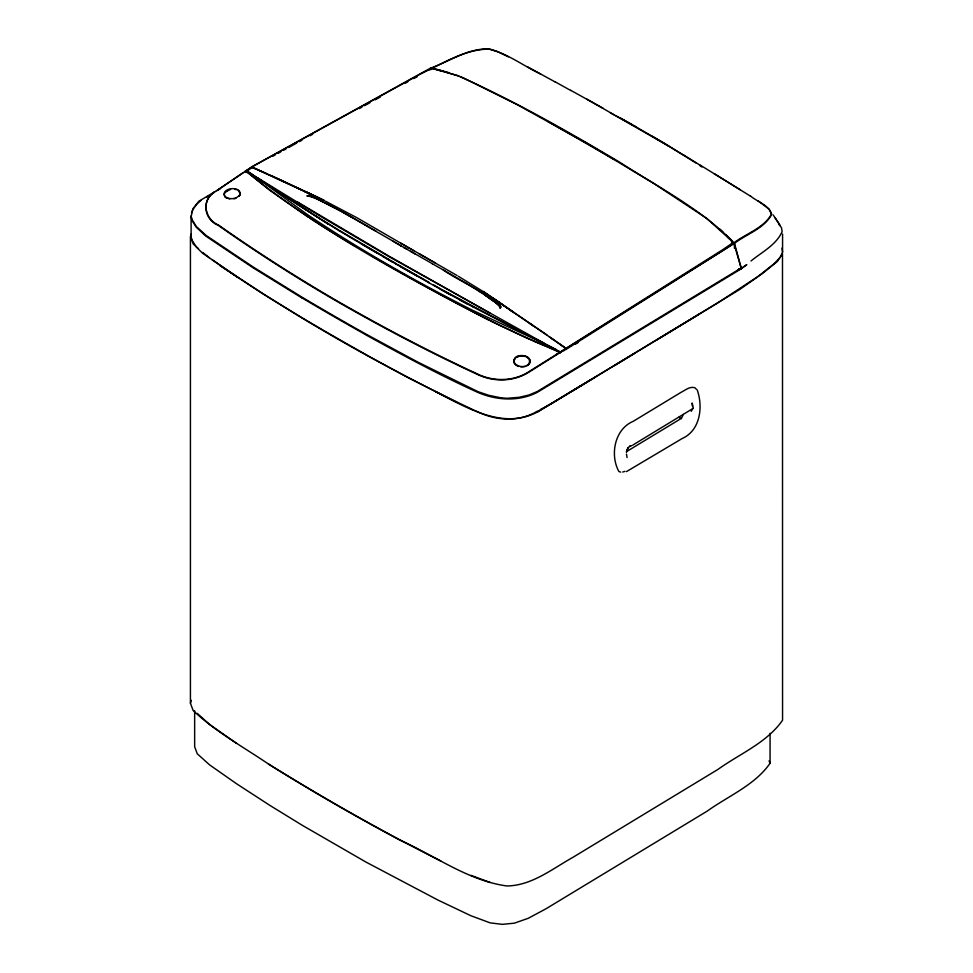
<?xml version="1.0" encoding="UTF-8"?>
<svg xmlns="http://www.w3.org/2000/svg" width="973" height="973" viewBox="0 0 973 973"><rect width="100%" height="100%" fill="white"/><g stroke="black" fill="none" stroke-linecap="round" stroke-linejoin="round"><path stroke-width="1.46" d="M214.449 192.009L198.93 201.192L192.824 208.903L191.109 216.699L191.109 236.451L191.924 240.027L196.254 246.984L202.554 253.199L237.935 277.548M194.649 710.813L194.649 746.717L197.251 753.771L209.56 764.851L236.634 783.812L270.312 805.668L302.421 825.384L366.067 862.127L438.057 900.11L470.92 915.739L490.088 922.854L502.323 924.35L514.352 923.17L528.23 918.305L545.999 908.782L707.225 811.105C728.388 795.914 754.951 785.114 770.069 763.258L770.069 733.338M560.193 351.946L559.876 353.15L560.022 352.165L526.539 337.959L490.465 320.968M626.478 454.075L627.086 457.578M734.445 248.249L734.469 243.359C746.668 233.958 764.292 228.533 771.698 214.376C768.938 204.914 757.262 201.849 750.39 195.938M430.285 68.256L252.153 166.687L216.857 190.538C201.435 197.969 202.7 218.998 218.426 225.468C257.577 253.004 297.933 278.825 339.382 302.761C384.566 328.679 430.784 352.846 478.059 374.714C494.503 382.401 514.62 381.744 529.835 371.54L553.394 356.811C558.745 353.454 559.864 352.262 564.194 350.511M499.927 305.802L500.56 307.468C485.685 291.559 461.701 282.523 443.384 270.105M626.49 452.263L627.913 447.568M683.228 414.449L681.903 417.587L679.409 419.57L626.344 451.727M559.56 353.09L560.022 352.165L555.583 354.95M366.407 335.174C403.041 355.425 440.015 375.298 478.169 392.569C496.789 400.45 518.95 401.8 537.254 392.35L741.414 268.694L734.469 243.359M500.377 307.626L500 305.887L498.48 304.476L500.645 306.75L495.962 302.518L499.891 305.583L500.609 306.945L500.049 308.307L500.645 306.568L498.103 304.026M191.34 233.763L190.501 236.621L193.177 243.882L198.456 248.626M657.079 339.747L717.831 302.858L761.932 273.899L777.403 261.457L782.487 253.637L782.56 720.215C766.992 742.703 739.662 753.82 717.892 769.448L573.048 857.262C552.25 868.865 531.939 885.539 507.042 885.977C468.268 880.796 435.332 855.887 400.219 840.283C356.118 816.7 312.747 791.73 270.312 765.277C244.308 747.471 216.103 732.243 193.104 710.46L190.428 703.187L191.267 700.329M239.893 195.159L240.367 193.347M225.152 196.862L223.997 193.955C225.554 185.819 244.649 187.29 239.054 196.351M691.244 411.311L693.263 407.76L692.825 408.587M626.77 450.426L629.057 446.862L631.757 445.573M191.511 213.136L192.824 209.73M530.078 361.859C527.792 367.989 517.904 367.964 514.401 362.953M514.072 360.594L514.608 359.232M560.12 352.25L734.031 243.627L741.317 268.767M782.572 234.031L782.572 252.116L780.273 257.237L774.058 263.756L756.812 277.475L739.358 289.699L537.254 412.102C502.859 430.127 466.298 407.383 435.892 391.839M692.484 408.782L632.803 445.087M193.457 208.709L196.862 204.026L200.924 200.474M239.954 194.649C236.767 199.283 229.093 200.037 224.909 196.388M528.315 364.911C536.914 354.184 509.876 351.362 514.571 363.391M433.994 68.925L431.234 68.669L419.57 74.52L251.654 167.003L245.841 170.944L263.598 182.705L307.796 214.838C360.606 250.231 416.079 281.72 472.805 310.387L534.408 339.054L560.022 352.335M245.841 171.844L250.888 168.402M731.185 240.501L732.414 242.557L731.161 243.931L722.854 249.623L559.816 352.299M428.509 70.068C446.862 60.946 466.858 49.538 487.984 49.112M214.692 192.107C200.718 200.134 204.768 219.266 218.572 225.104C257.736 252.603 298.091 278.387 339.528 302.323C384.712 328.229 430.905 352.421 478.157 374.325C494.527 381.951 514.583 381.38 529.726 371.175L559.439 352.53M225.602 191.997L226.952 190.927M741.657 268.39L746.814 264.632L741.694 268.232M750.986 260.983C761.895 252.08 776.162 245.001 782.122 231.683L781.489 227.658L778.899 224.41M216.699 190.757L243.262 172.635M244.612 171.637L245.865 170.798L269.193 189.905L308.271 217.137M526.807 365.897L529.507 363.671L529.434 359.475M566.809 348.954L722.854 250.535L731.161 244.941L732.28 242.861M575.554 344.089L578.035 342.569M584.53 383.459L537.254 412.102M586.403 382.316L590.185 380.017M699.064 314.255L551.971 403.357L540.21 409.657M573.036 390.659L595.671 376.952M614.522 365.532L635.028 353.114M565.252 349.903L565.86 349.526M251.496 168.025L252.469 167.465M247.191 171.224L245.865 171.88L246.035 171.187M218.013 190.027L220.093 188.884M206.75 197.105L209.353 195.658M272.732 156.288L275.383 154.816M278.047 153.357L280.711 151.885M283.374 150.414L286.038 148.954M288.689 147.482L296.68 143.08M299.343 141.62L301.995 140.148M309.986 135.746L312.649 134.286M359.219 108.611L361.883 107.152M364.534 105.68L369.862 102.749M375.14 99.83L380.407 96.935M405.413 83.143L407.796 81.841M413.72 78.606L417.222 76.709M737.948 269.971L741.317 268.353L738.775 269.436M534.992 412.455L537.595 411.056M740.137 268.73L741.317 268.147L737.534 270.166L741.317 267.94L537.254 391.523L529.032 394.977L519.144 397.3L507.079 398.298L500.876 397.823L488.86 395.33L478.181 391.742L418.232 362.321L366.407 334.347A3083.182 1780.055 0 0 1 301.861 297.081L253.418 267.161L206.008 235.393L196.23 226.381L191.924 219.448L191.109 215.872M434.761 68.84L431.294 67.891C450.195 61.007 468.56 47.932 489.383 49.003C507.87 53.892 523.51 65.836 540.562 74.033M626.49 471.601L682.255 438.482C700.414 430.419 703.211 406.653 697.191 389.869M309 195.585L307.042 195.999L308.696 195.512L312.795 196.862L309.888 195.731M518.974 356.179C515.033 356.702 512.017 361.737 515.581 364.656M517.198 357.03C521.443 354.719 528.485 355.68 530.054 360.813M533.678 413.16C515.398 422.404 494.004 420.117 476.138 411.032M622.744 472.027L624.982 471.346M230.601 189.382L225.493 191.9L224.131 194.418L224.447 195.719M233.946 198.857L235.94 198.31M309.694 195.67L307.249 195.877L310.728 196.181L322.44 201.545M525.019 366.602L520.871 366.882M307.65 195.755L315.13 198.054M629.507 446.108L630.322 446.096M521.029 355.96L525.128 356.434M234.785 189.358L236.719 189.626M229.774 198.966L226.222 197.811M308.392 195.597L312.442 196.826M308.696 195.512L310.728 196.181M251.776 167.101L269.12 174.763M489.468 49.234L497.519 51.666L508.417 56.835M458.709 76.125L438.227 69.776M448.687 72.598L431.294 67.891M432.632 68.56L457.529 75.505L463.683 78.022L517.381 104.78L586.938 143.323L653.491 183.277L706.836 218.426L732.28 241.559M436.05 69.484L441.657 71.053M620.701 472.136L618.901 471.504C609.816 455.242 614.425 429.202 633.216 421.333L680.881 392.435C685.15 390.355 689.784 386.062 694.844 387.741L696.291 389.164M470.92 875.347L490.088 882.462M559.341 352.153L543.858 345.306M252.591 167.392L251.654 167.003L324.325 200.657M516.979 365.678L518.816 366.444L515.483 364.632M544.162 343.262L389.091 256.677L319.776 215.909L257.176 177.573M543.968 345.476L533.861 341.17M460.034 76.697C515.204 101.301 567.697 131.428 619.631 162.163C657.59 186.792 698.942 207.833 731.282 240.027M269.059 174.726L270.713 175.468M533.727 340.939C477.646 316.225 424.033 286.281 371.114 255.473M252.627 167.392L267.234 173.936M270.64 175.42L319.703 198.237M310.91 196.145L312.649 196.923M272.185 176.113L301.119 189.565M253.491 167.794L254.95 168.463M313.537 195.719L316.347 197.008M323.985 200.17L297.422 187.911M315.897 196.497L306.386 192.082M304.208 191.377L308.988 193.627M275.347 177.694L284.347 181.963M325.469 201.204L356.763 217.648L413.817 250.73M474.727 410.509C383.374 367.222 294.941 317.222 211.895 259.511M315.216 197.993L342.788 212.163L397.738 243.882M534.688 338.616L532.377 337.461L533.995 338.276M322.367 201.484L334.469 207.65L327.694 204.123M489.31 320.409C405.169 276.21 320.02 231.27 245.901 171.187M456.909 402.421L407.651 377.415L366.407 354.926M535.636 339.054L541.523 342.168M556.386 349.696L541.535 342.107M473.06 306.957L534.226 338.397L506.069 323.766M560.302 351.837L539.529 341.061M440.915 861.044C381.866 831.416 324.374 798.736 268.28 763.854M530.346 336.403L539.456 341.097M504.999 323.218L442.241 289.808M610.448 112.965L614.316 114.984M473.219 307.03L460.083 300.098M467.393 303.99L440.416 289.236M527.342 66.723L555.206 81.987M334.457 207.59L353.649 218.256L342.958 212.199M555.036 81.756L570.847 90.538M615.617 115.665L632.28 124.775M570.689 90.307L603.333 108.392M490.076 313.184L389.334 256.349L297.02 201.703M586.78 99.124L668.597 146.072M547.835 121.406L614.109 159.45M451.448 295.366L428.74 282.644M433.253 284.724L441.037 289.127M633.545 125.493L664.948 143.639L695.926 162.965M418.037 276.089L429.361 282.523M428.923 282.717L400.596 266.663M619.837 117.636L636.318 127.025M418.779 253.552L456.994 275.493M435.527 263.099L400.912 243.274M410.582 251.277L432.474 263.78M397.495 264.376L401.229 266.505M402.396 267.174L416.809 275.395M395.61 263.817L417.587 276.296M406.787 249.197L415.362 254.099M432.146 263.659L443.724 270.226M396.254 263.671L390.732 260.496M395.804 263.89L382.632 256.325M353.527 218.159L365.118 224.848M404.063 247.543L407.115 249.319M403.868 247.519L407.03 249.307M392.204 261.822L350.061 237.217M678.862 417.259L681.453 418.755M443.579 270.129L455.23 276.879M400.961 245.841L404.209 247.641M389.759 259.937L350.767 237.144M364.972 224.751L376.259 231.331M401.302 245.962L392.484 240.89M397.398 243.761L401.217 245.95M361.178 243.761L377.731 253.454M455.072 276.77L465.739 283.058M339.358 230.406L349.502 236.403M458.271 276.235L483.678 291.876L503.43 305.534M338.665 230.467L350.268 237.315M652.409 136.329L684.274 155.534M338.19 229.713L321.662 219.74M338.872 230.565L294.868 202.798M301.861 297.92L253.418 268.001L206.008 236.232L196.23 227.208L191.924 220.275L191.109 216.699M355.425 246.412L327.755 229.543M684.104 155.315L699.551 164.838M465.544 282.924L474.021 288.093M699.392 164.607L740.404 189.893M535.685 338.908L536.305 339.285M714.206 173.656L750.536 196.193M328.387 224.277L264.06 182.45M313.865 214.875L320.47 219.01M317.064 222.817L326.563 228.801M473.778 287.923L480.516 292.192M312.588 214.06L258.733 178.91M309.523 217.952L315.811 222.002M488.896 297.933L499.198 304.987M480.2 291.973L485.624 295.537M262.479 181.379L269.63 186.098M267.016 184.42L292.97 201.533M219.606 265.41L262.929 293.858L301.861 317.672A3083.194 1779.86 0 0 0 366.493 354.877M757.87 200.669L769.205 209.268L771.492 214.072C763.914 228.108 746.327 233.411 734.08 242.703L725.676 234.675M483.35 291.426L503.394 305.206M485.235 295.269L496.498 302.931M485.381 295.415L496.157 302.725M258.721 178.825L248.979 172.209M263.671 182.158L265.142 183.155M246.242 170.518L262.674 181.464M699.538 165.398L701.934 167.028M533.35 325.882L496.826 300.937M529.592 323.328L545.731 334.238M510.083 310.107L513.695 312.564M506.568 307.359L513.635 312.199M503.15 305.096L544.248 333.18M500.061 302.871L506.641 307.444M560.095 344.333L566.079 348.529L545.695 334.213M492.995 298.006L500.158 302.968M551.46 338.324L564.985 347.726M526.952 357.176L528.424 358.21M554.294 340.307L549.198 336.719M209.475 257.821L202.676 252.433M236.634 743.421L209.56 724.459L197.251 713.379M544.211 333.167L547.337 335.515M565.045 347.787L565.69 348.261M225.043 196.826L226.32 197.823M238.3 190.367L240.295 193.87M727.427 236.938L729.519 238.92M720.044 229.263L722.866 231.975M498.298 304.233L500.56 307.468M245.865 171.88L246.485 172.501M780.237 225.481L773.182 214.948M775.104 217.867L778.692 223.413M769.035 760.886L770.069 763.258M693.068 406.568L692.107 403.004L692.35 406.179M781.939 248.091L782.572 252.116M430.735 68.001L430.735 69.788M190.428 236.926L190.428 703.187M366.493 335.126A3083.182 1779.848 0 0 1 301.946 297.872"/></g></svg>
